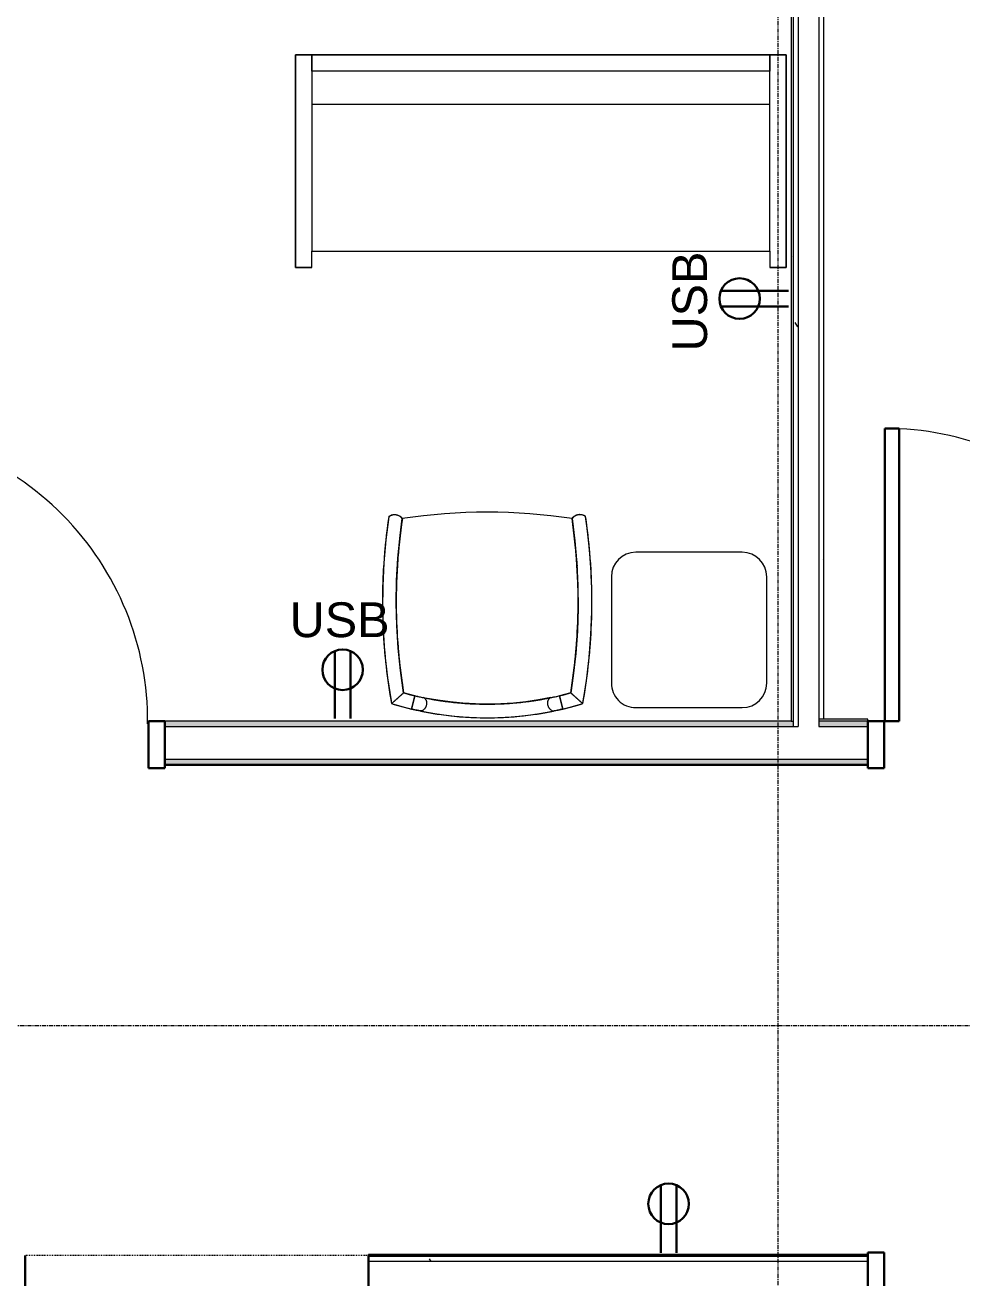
# Model space of a CAD drawing. Header units: inches. Extents: x -610 to 219, y 1022 to 1725.
# Drawn here: x -188.5 to -73.9, y 1433.2 to 1586.4 of the extents above; entities that cross this region are included whole.
import ezdxf

# ---------------------------------------------------------------- set-up
doc = ezdxf.new("R2010")
doc.units = ezdxf.units.IN
doc.header["$MEASUREMENT"] = 0
doc.linetypes.add('Grid Line 1_2_', pattern=[0.875, 0.5, -0.125, 0.125, -0.125])
doc.linetypes.add('Overhead', pattern=[0.15625, 0.09375, -0.0625])
for name, color, linetype, lineweight in [('A-ANNO-NOTE', 131, 'Continuous', 9), ('A-DETL-GENF', 92, 'Overhead', 9), ('A-DETL-MEDM', 33, 'Continuous', 30), ('A-DOOR', 31, 'Continuous', 18), ('A-DOOR-FRAM', 31, 'Continuous', 30), ('A-WALL', 113, 'Continuous', 18), ('A-WALL-PATT', 111, 'Continuous', 18), ('I-FURN', 30, 'Continuous', 9), ('I-WALL', 2, 'Continuous', 18), ('S-GRID', 1, 'Continuous', 9)]:
    doc.layers.add(name, color=color, linetype=linetype, lineweight=lineweight)
doc.styles.add('Swis721 Lt BT', font='swissl.ttf', dxfattribs={"height": 4.257319})
pattern_1 = [(0, (0, 0), (15.36, 3.84), [0.634, -10.886, 0.634, -10.886, -61.44]), (0, (0, 0), (15.36, 3.84), [-23.04, 0.634, -22.406, 0.634, -10.886, -26.88]), (0, (0, 0), (15.36, 3.84), [-57.6, 0.634, -7.046, 0.634, -18.566]), (120, (5.76, 1.92), (-11.0055376, 11.38215), [0.634, -10.886, 0.634, -10.886, -61.44]), (120, (5.76, 1.92), (-11.0055376, 11.38215), [-23.04, 0.634, -22.406, 0.634, -10.886, -26.88]), (120, (5.76, 1.92), (-11.0055376, 11.38215), [-57.6, 0.634, -7.046, 0.634, -18.566]), (240, (7.68, 9.6), (-4.3544624, -15.22215), [0.634, -10.886, 0.634, -10.886, -61.44]), (240, (7.68, 9.6), (-4.3544624, -15.22215), [-23.04, 0.634, -22.406, 0.634, -10.886, -26.88]), (240, (7.68, 9.6), (-4.3544624, -15.22215), [-57.6, 0.634, -7.046, 0.634, -18.566])]

# ---------------------------------------------------------------- blocks, each defined once
blk = doc.blocks.new('Single Flush - OTJ_SOLIDFLUSH_ALUM-4815210-FIRST FLOOR POWER _ SIGNAL')
at = {"layer": 'A-DOOR', "lineweight": 30}
for p, q in [((16.15625, -2.6875), (17.90625, -2.6875)), ((16.15625, -38.5), (16.15625, -2.6875)), ((17.90625, -2.6875), (17.90625, -38.5)), ((17.90625, -38.5), (16.15625, -38.5))]:
    blk.add_line(p, q, dxfattribs=at)
at = {"layer": 'A-DOOR', "lineweight": 9}
blk.add_arc((17.90625, -2.6875), 35.8125, 179.5, 270, dxfattribs=at)
at = {"layer": 'A-DOOR-FRAM'}
for p, q in [((-20, 3.0625), (-20, -2.6875)), ((-20, 3.0625), (-18, 3.0625)), ((-18, 3.0625), (-18, -2.6875)), ((18.000004, 3.0625), (18.000004, -2.6875)), ((18.000004, 3.0625), (20.000004, 3.0625)), ((20.000004, 3.0625), (20.000004, -2.6875)), ((-20, -2.6875), (-18, -2.6875)), ((18.000004, -2.6875), (20.000004, -2.6875))]:
    blk.add_line(p, q, dxfattribs=at)
blk = doc.blocks.new('Door-Opening - 42_ x 80_-4757037-FIRST FLOOR POWER _ SIGNAL')
at = {"layer": 'A-DETL-GENF'}
for p, q in [((20.68, 2.69), (-21.32, 2.69)), ((-21.32, -2.69), (20.68, -2.69))]:
    blk.add_line(p, q, dxfattribs=at)
at = {"layer": 'A-DETL-MEDM'}
for p, q in [((-21.32, 2.69), (-21.32, -2.69)), ((20.68, -2.69), (20.68, 2.69))]:
    blk.add_line(p, q, dxfattribs=at)
blk = doc.blocks.new('Single Flush - OTJ_SOLIDFLUSH_ALUM-4815211-FIRST FLOOR POWER _ SIGNAL')
at = {"layer": 'A-DOOR', "lineweight": 30}
for p, q in [((16.15625, 38.5), (16.15625, 2.6875)), ((17.90625, 38.5), (16.15625, 38.5)), ((17.90625, 2.6875), (17.90625, 38.5)), ((16.15625, 2.6875), (17.90625, 2.6875))]:
    blk.add_line(p, q, dxfattribs=at)
at = {"layer": 'A-DOOR', "lineweight": 9}
blk.add_arc((17.90625, 2.6875), 35.8125, 90, 180.5, dxfattribs=at)
at = {"layer": 'A-DOOR-FRAM'}
for p, q in [((-20, -3.0625), (-20, 2.6875)), ((-20, 2.6875), (-18, 2.6875)), ((-18, -3.0625), (-18, 2.6875)), ((18.000004, -3.0625), (18.000004, 2.6875)), ((18.000004, 2.6875), (20.000004, 2.6875)), ((20.000004, -3.0625), (20.000004, 2.6875)), ((-20, -3.0625), (-18, -3.0625)), ((18.000004, -3.0625), (20.000004, -3.0625))]:
    blk.add_line(p, q, dxfattribs=at)
blk = doc.blocks.new('Bernhardt_Design-Table-Occasional-Accent-_A19-A42_ - A19-4589597-FIRST FLOOR POWER _ SIGNAL')
at = {"layer": 'I-FURN'}
for p, q in [((6.5, 9.5), (-6.51, 9.5)), ((-9.5, 6.51), (-9.5, -6.5)), ((9.5, -6.5), (9.5, 6.5)), ((-6.5, -9.5), (6.5, -9.5))]:
    blk.add_line(p, q, dxfattribs=at)
for centre, radius, start, end in [((-6.51, 6.51), 2.99, 90, 180), ((6.5, 6.5), 3, 360, 90), ((-6.5, -6.5), 3, 180, 270), ((6.5, -6.5), 3, 270, 360)]:
    blk.add_arc(centre, radius, start, end, dxfattribs=at)
blk = doc.blocks.new('Sofa - 5_ 0_-4589588-FIRST FLOOR POWER _ SIGNAL')
at = {"layer": 'I-FURN'}
for p, q in [((32.77, 18.75), (-27.23, 18.75)), ((-27.23, 18.75), (-27.23, -7.25)), ((-27.23, -7.25), (-27.23, 18.75)), ((-27.23, 18.75), (-25.23, 18.75)), ((-25.23, 18.75), (-25.23, -5.2)), ((-25.23, 16.75), (-25.23, 18.75)), ((-25.23, 18.75), (30.77, 18.75)), ((30.77, -5.2), (30.77, 18.75)), ((30.77, 18.75), (32.77, 18.75)), ((30.77, 18.75), (30.77, 16.75)), ((32.77, -7.25), (32.77, 18.75)), ((32.77, 18.75), (32.77, -7.25)), ((30.77, 16.75), (-25.23, 16.75)), ((-25.23, 12.75), (30.77, 12.75)), ((-25.23, -7.25), (-25.23, -5.25)), ((-25.23, -5.25), (30.77, -5.25)), ((30.77, -5.25), (30.77, -7.25)), ((-27.23, -7.25), (-25.23, -7.25)), ((-25.23, -7.25), (-27.23, -7.25)), ((30.77, -7.25), (32.77, -7.25)), ((32.77, -7.25), (30.77, -7.25))]:
    blk.add_line(p, q, dxfattribs=at)
blk = doc.blocks.new('F-Chairs1 - Side 05 2-V8-FIRST FLOOR POWER _ SIGNAL')
at = {"layer": 'I-FURN'}
for p, q in [((-9.2, -1.06), (-9.24, -1.07)), ((-9.24, -1.07), (-8.86, -2.7)), ((-8.86, -2.7), (-9.24, -1.07)), ((-8.86, -2.7), (-9.24, -1.07)), ((-9.24, -1.07), (-9.05, -1.89)), ((-8.15, -0.83), (-8.18, -0.84)), ((8.18, -0.84), (8.15, -0.83)), ((9.24, -1.07), (8.86, -2.68)), ((8.86, -2.68), (9.24, -1.07)), ((9.24, -1.07), (8.86, -2.7)), ((9.05, -1.89), (9.24, -1.07)), ((9.24, -1.07), (9.2, -1.06)), ((-10.22, -3.05), (-8.86, -2.7)), ((-9.05, -1.89), (-8.86, -2.7)), ((-5.85, -2.12), (-5.8, -2.11)), ((5.8, -2.11), (5.85, -2.12)), ((8.86, -2.7), (9.05, -1.89)), ((8.86, -2.7), (10.22, -3.05)), ((-11.13, -13.7), (-11.13, -13.64)), ((-11.13, -13.77), (-11.13, -13.7)), ((-10.99, -18.67), (-11, -18.56)), ((-10.98, -18.74), (-10.99, -18.67)), ((-10.98, -18.74), (-10.98, -18.85)), ((-10.98, -18.85), (-10.98, -18.74)), ((-10.95, -19.16), (-10.96, -19.04))]:
    blk.add_line(p, q, dxfattribs=at)
at = {"layer": 'I-FURN', "flags": 128}
for points in [[(-9.24, -1.07), (-10.8, -1.47), (-11.7, -1.73)], [(8.18, -0.84), (6.59, -0.54), (4.99, -0.31), (3.39, -0.14), (1.78, -0.04), (0.17, 0), (-1.45, -0.03), (-3.06, -0.12), (-4.66, -0.27), (-6.26, -0.49), (-7.85, -0.77), (-8.18, -0.84)], [(11.7, -1.73), (10.14, -1.3), (9.24, -1.07)], [(-11.7, -1.73), (-12.14, -4.52), (-12.47, -7.33), (-12.69, -10.14), (-12.8, -12.96), (-12.79, -15.79), (-12.67, -18.61), (-12.44, -21.42), (-12.09, -24.23), (-12.04, -24.6)], [(-10.38, -24.36), (-10.73, -21.62), (-10.97, -18.88), (-11.11, -16.12), (-11.13, -13.37), (-11.04, -10.61), (-10.84, -7.86), (-10.53, -5.12), (-10.22, -3.05)], [(-7.79, -2.47), (-6.27, -2.19), (-4.74, -1.97), (-3.2, -1.81), (-1.66, -1.71), (-0.12, -1.67), (1.43, -1.7), (2.97, -1.79), (4.51, -1.94), (6.05, -2.15), (7.57, -2.42), (7.79, -2.47)], [(10.22, -3.05), (10.62, -5.78), (10.9, -8.52), (11.07, -11.27), (11.13, -14.03), (11.08, -16.79), (10.93, -19.54), (10.66, -22.28), (10.38, -24.36)], [(12.04, -24.58), (12.4, -21.78), (12.65, -18.96), (12.78, -16.14), (12.8, -13.32), (12.71, -10.5), (12.5, -7.68), (12.19, -4.87), (11.76, -2.08), (11.7, -1.73)], [(-11.16, -24.83), (-10.97, -24.78), (-10.8, -24.71), (-10.65, -24.62), (-10.54, -24.53), (-10.45, -24.45), (-10.4, -24.38), (-10.38, -24.36)], [(10.38, -24.36), (10.4, -24.38), (10.45, -24.45), (10.54, -24.53), (10.66, -24.62), (10.8, -24.7), (10.97, -24.77), (11.16, -24.81)], [(-12.04, -24.6), (-12.01, -24.62), (-11.94, -24.67), (-11.83, -24.73), (-11.7, -24.78), (-11.53, -24.82), (-11.35, -24.84), (-11.16, -24.83)], [(11.16, -24.81), (11.35, -24.82), (11.54, -24.8), (11.7, -24.76), (11.84, -24.71), (11.94, -24.65), (12.01, -24.6), (12.04, -24.58)]]:
    blk.add_lwpolyline(points, dxfattribs=at)
at = {"layer": 'I-FURN'}
for centre, radius, start, end in [((0, -40.33), 40.33, 73.1446, 106.8554), ((0, -40.33), 40.33, 103.2455, 106.8554), ((0, -40.33), 40.33, 102.9888, 103.1789), ((0, -40.33), 40.33, 102.6775, 102.9879), ((0, -40.33), 40.33, 102.2487, 102.6744), ((0, -40.33), 40.33, 101.7066, 102.2419), ((0, -40.33), 40.33, 99.091, 101.6338), ((0, -40.33), 40.33, 97.5768, 99.091), ((0, -40.33), 40.33, 93.7415, 97.5768), ((0, -40.33), 40.33, 92.5043, 93.7415), ((0, -40.33), 40.33, 87.5081, 92.4919), ((0, -40.33), 40.33, 86.2585, 87.4668), ((0, -40.33), 40.33, 82.4232, 86.2585), ((0, -40.33), 40.33, 80.909, 82.4232), ((0, -40.33), 40.33, 78.3662, 80.909), ((0, -40.33), 40.33, 77.7581, 78.2934), ((0, -40.33), 40.33, 77.3256, 77.7513), ((0, -40.33), 40.33, 77.0121, 77.3225), ((0, -40.33), 40.33, 76.8211, 77.0112), ((0, -40.33), 40.33, 73.1446, 76.7545), ((57.8, -14.21), 70.61, 169.8244, 179.004), ((57.8, -14.21), 70.61, 169.8244, 173.5531), ((57.8, -14.21), 68.93, 170.6856, 178.9494), ((57.8, -14.21), 68.93, 170.6856, 174.9808), ((57.8, -14.21), 68.93, 170.6856, 174.8175), ((57.8, -14.21), 68.93, 170.6856, 174.7989), ((0, -40.33), 38.66, 74.6661, 105.3339), ((0, -40.33), 38.66, 100.1122, 105.3339), ((0, -40.33), 38.66, 100.1122, 105.3339), ((0, -40.33), 38.66, 103.2455, 105.3339), ((0, -40.33), 38.66, 100.7167, 103.2455), ((0, -40.33), 38.66, 99.3286, 100.7167), ((0, -40.33), 38.66, 99.4907, 100.1122), ((0, -40.33), 38.66, 99.4907, 100.1122), ((0, -40.33), 38.66, 99.326, 99.4907), ((0, -40.33), 38.66, 99.326, 99.4907), ((0, -40.33), 38.66, 98.7102, 99.3286), ((0, -40.33), 38.66, 98.9724, 99.326), ((0, -40.33), 38.66, 98.9724, 99.326), ((0, -40.33), 38.66, 98.5216, 98.9724), ((0, -40.33), 38.66, 98.5216, 98.9724), ((0, -40.33), 38.66, 98.3082, 98.6332), ((0, -40.33), 38.66, 98.3481, 98.5216), ((0, -40.33), 38.66, 98.3481, 98.5216), ((0, -40.33), 38.66, 94.045, 98.3481), ((0, -40.33), 38.66, 94.045, 98.3481), ((0, -40.33), 38.66, 97.6738, 98.3082), ((0, -40.33), 38.66, 97.5013, 97.6738), ((0, -40.33), 38.66, 97.1974, 97.5013), ((0, -40.33), 38.66, 94.2867, 97.1974), ((0, -40.33), 38.66, 93.7315, 94.2867), ((0, -40.33), 38.66, 92.7549, 94.045), ((0, -40.33), 38.66, 92.7549, 94.045), ((0, -40.33), 38.66, 93.0972, 93.7315), ((0, -40.33), 38.66, 92.8747, 93.0839), ((0, -40.33), 38.66, 92.4986, 92.8747), ((0, -40.33), 38.66, 87.2451, 92.7549), ((0, -40.33), 38.66, 87.2451, 92.7549), ((0, -40.33), 38.66, 87.5014, 92.4986), ((0, -40.33), 38.66, 87.1253, 87.5014), ((0, -40.33), 38.66, 85.955, 87.2451), ((0, -40.33), 38.66, 85.955, 87.2451), ((0, -40.33), 38.66, 86.9161, 87.1253), ((0, -40.33), 38.66, 86.2685, 86.9028), ((0, -40.33), 38.66, 85.7133, 86.2685), ((0, -40.33), 38.66, 81.6519, 85.955), ((0, -40.33), 38.66, 81.6519, 85.955), ((0, -40.33), 38.66, 82.8026, 85.7133), ((0, -40.33), 38.66, 82.4987, 82.8026), ((0, -40.33), 38.66, 82.3262, 82.4987), ((0, -40.33), 38.66, 81.6918, 82.3262), ((0, -40.33), 38.66, 81.3668, 81.6918), ((0, -40.33), 38.66, 81.4784, 81.6519), ((0, -40.33), 38.66, 81.4784, 81.6519), ((0, -40.33), 38.66, 81.0276, 81.4784), ((0, -40.33), 38.66, 81.0276, 81.4784), ((0, -40.33), 38.66, 80.6714, 81.2898), ((0, -40.33), 38.66, 80.674, 81.0276), ((0, -40.33), 38.66, 80.674, 81.0276), ((0, -40.33), 38.66, 80.5093, 80.674), ((0, -40.33), 38.66, 80.5093, 80.674), ((0, -40.33), 38.66, 79.2833, 80.6714), ((0, -40.33), 38.66, 79.8878, 80.5093), ((0, -40.33), 38.66, 79.8878, 80.5093), ((0, -40.33), 38.66, 74.6661, 79.8878), ((0, -40.33), 38.66, 74.6661, 79.8878), ((0, -40.33), 38.66, 76.7545, 79.2833), ((0, -40.33), 38.66, 74.6661, 76.7545), ((-57.8, -14.21), 68.93, 1.0506, 9.3144), ((-57.8, -14.21), 68.93, 5.0192, 9.3144), ((-57.8, -14.21), 68.93, 5.0192, 9.3144), ((-57.8, -14.21), 68.93, 5.2009, 9.3144), ((-57.8, -14.21), 70.61, 0.996, 10.1756), ((-57.8, -14.21), 70.61, 6.451, 10.1756), ((57.8, -14.21), 70.61, 173.5533, 177.2819), ((-57.8, -14.21), 70.61, 2.7263, 6.4509), ((57.8, -14.21), 68.93, 174.9808, 176.404), ((57.8, -14.21), 68.93, 174.9808, 176.404), ((57.8, -14.21), 68.93, 175.1315, 176.4042), ((57.8, -14.21), 68.93, 174.9804, 175.1311), ((57.8, -14.21), 68.93, 174.8069, 174.9804), ((57.8, -14.21), 68.93, 174.8175, 174.9808), ((-57.8, -14.21), 68.93, 5.0195, 5.1929), ((-57.8, -14.21), 68.93, 3.596, 5.0192), ((-57.8, -14.21), 68.93, 3.596, 5.0192), ((-57.8, -14.21), 68.93, 4.8687, 5.0195), ((-57.8, -14.21), 68.93, 3.5957, 4.8685), ((57.8, -14.21), 68.93, 176.4042, 178.9205), ((57.8, -14.21), 68.93, 176.404, 177.4197), ((57.8, -14.21), 68.93, 176.404, 177.4197), ((-57.8, -14.21), 68.93, 1.0506, 3.596), ((-57.8, -14.21), 68.93, 1.0506, 3.596), ((-57.8, -14.21), 68.93, 0.7494, 3.5957), ((57.8, -14.21), 70.61, 177.2823, 181.0108), ((57.8, -14.21), 68.93, 177.4224, 178.9494), ((57.8, -14.21), 68.93, 177.4224, 178.9494), ((-57.8, -14.21), 70.61, 359.0016, 2.7262), ((57.8, -14.21), 70.61, 179.004, 188.4692), ((57.8, -14.21), 68.93, 178.9295, 179.2504), ((57.8, -14.21), 68.93, 178.9494, 188.4692), ((57.8, -14.21), 68.93, 178.9494, 179.2513), ((57.8, -14.21), 68.93, 178.9494, 179.2513), ((57.8, -14.21), 68.93, 179.2504, 179.5232), ((57.8, -14.21), 68.93, 179.2513, 182.3319), ((57.8, -14.21), 68.93, 179.2513, 182.3319), ((57.8, -14.21), 68.93, 179.6373, 182.3298), ((-57.8, -14.21), 68.93, 351.5308, 1.0506), ((-57.8, -14.21), 68.93, 357.6681, 0.7487), ((-57.8, -14.21), 68.93, 357.6681, 0.7487), ((-57.8, -14.21), 68.93, 357.6685, 0.4226), ((-57.8, -14.21), 68.93, 0.7487, 1.0506), ((-57.8, -14.21), 68.93, 0.7487, 1.0506), ((-57.8, -14.21), 68.93, 0.4229, 0.7494), ((-57.8, -14.21), 70.61, 351.5308, 0.996), ((57.8, -14.21), 70.61, 181.0112, 184.7396), ((-57.8, -14.21), 70.61, 355.2768, 359.0014), ((57.8, -14.21), 68.93, 182.3319, 183.5056), ((57.8, -14.21), 68.93, 182.3319, 183.5056), ((57.8, -14.21), 68.93, 182.3298, 183.7157), ((-57.8, -14.21), 68.93, 356.2988, 357.6681), ((-57.8, -14.21), 68.93, 356.2988, 357.6681), ((-57.8, -14.21), 68.93, 356.2837, 357.6685), ((57.8, -14.21), 68.93, 183.5056, 183.6189), ((57.8, -14.21), 68.93, 183.5056, 183.6189), ((57.8, -14.21), 68.93, 183.6189, 183.7732), ((57.8, -14.21), 68.93, 183.7294, 183.8488), ((57.8, -14.21), 68.93, 183.8599, 184.0224), ((57.8, -14.21), 68.93, 183.8678, 188.4692), ((57.8, -14.21), 68.93, 183.8678, 188.4692), ((57.8, -14.21), 68.93, 184.1225, 188.4692), ((-57.8, -14.21), 68.93, 351.5308, 356.1393), ((-57.8, -14.21), 68.93, 351.5308, 356.1393), ((-57.8, -14.21), 68.93, 351.5308, 355.9767), ((-57.8, -14.21), 68.93, 355.977, 356.1397), ((-57.8, -14.21), 68.93, 356.1393, 356.2701), ((-57.8, -14.21), 68.93, 356.1393, 356.2701), ((-57.8, -14.21), 68.93, 356.1397, 356.27), ((57.8, -14.21), 70.61, 184.7402, 188.4692), ((-57.8, -14.21), 70.61, 351.5519, 355.2767), ((-11.33, -23.66), 1.18, 233.3697, 323.5686), ((-11.33, -23.66), 1.18, 312.2261, 318.2459), ((-11.33, -23.66), 1.18, 318.2731, 322.1778), ((0, 44.54), 69.68, 261.4321, 278.5679), ((0, 44.54), 69.68, 261.4321, 278.5679), ((0, 44.54), 69.68, 261.4321, 278.5679), ((11.32, -23.64), 1.18, 217.315, 307.5275), ((11.32, -23.64), 1.18, 218.686, 222.5394), ((11.32, -23.64), 1.18, 222.5594, 228.5146), ((-11.33, -23.66), 1.18, 233.3697, 234.7768), ((-11.33, -23.66), 1.18, 234.7785, 238.7139), ((-11.33, -23.66), 1.18, 238.7254, 244.7579), ((-11.33, -23.66), 1.18, 247.1977, 251.8348), ((-11.33, -23.66), 1.18, 251.8533, 258.0639), ((-11.33, -23.66), 1.18, 260.1391, 269.0508), ((-11.33, -23.66), 1.18, 269.0663, 270.8648), ((-11.33, -23.66), 1.18, 270.8648, 274.0857), ((-11.33, -23.66), 1.18, 274.0857, 278.5053), ((-11.33, -23.66), 1.18, 278.5281, 282.8621), ((-11.33, -23.66), 1.18, 282.8621, 286.0992), ((-11.33, -23.66), 1.18, 286.0992, 287.961), ((-11.33, -23.66), 1.18, 287.9708, 296.8626), ((-11.33, -23.66), 1.18, 298.8314, 305.142), ((-11.33, -23.66), 1.18, 305.1714, 309.7365), ((11.32, -23.64), 1.18, 231.1729, 235.5436), ((11.32, -23.64), 1.18, 235.5675, 243.09), ((11.32, -23.64), 1.18, 243.8054, 252.6809), ((11.32, -23.64), 1.18, 252.6938, 254.7147), ((11.32, -23.64), 1.18, 254.7147, 257.9769), ((11.32, -23.64), 1.18, 257.9769, 262.1084), ((11.32, -23.64), 1.18, 262.1374, 266.8039), ((11.32, -23.64), 1.18, 266.8039, 269.94), ((11.32, -23.64), 1.18, 269.94, 271.5902), ((11.32, -23.64), 1.18, 271.6054, 280.5473), ((11.32, -23.64), 1.18, 281.7525, 282.9504), ((11.32, -23.64), 1.18, 282.9504, 288.8662), ((11.32, -23.64), 1.18, 288.8814, 293.7319), ((11.32, -23.64), 1.18, 295.9932, 302.0949), ((11.32, -23.64), 1.18, 302.1077, 306.0955), ((11.32, -23.64), 1.18, 306.0966, 307.5275)]:
    blk.add_arc(centre, radius, start, end, dxfattribs=at)
for points, knots in [([(-9.24, -1.07), (-9.24, -1.07), (-9.21, -1.07), (-9.06, -1.03), (-8.74, -0.96), (-8.39, -0.88), (-8.18, -0.84)], [0, 0, 0, 0, 0.2, 0.4, 0.7, 1, 1, 1, 1]), ([(-8.18, -0.84), (-8.11, -0.82), (-8, -0.84), (-7.86, -0.91), (-7.79, -0.97), (-7.73, -1.02), (-7.68, -1.07), (-7.64, -1.12), (-7.61, -1.16), (-7.57, -1.23), (-7.52, -1.31), (-7.48, -1.4), (-7.45, -1.49), (-7.43, -1.59), (-7.41, -1.69), (-7.41, -1.77), (-7.41, -1.85), (-7.42, -1.92), (-7.43, -1.99), (-7.44, -2.06), (-7.47, -2.12), (-7.49, -2.18), (-7.52, -2.25), (-7.57, -2.32), (-7.67, -2.42), (-7.74, -2.46), (-7.79, -2.47)], [-1, -1, -1, -1, -0.861111, -0.791667, -0.756944, -0.722222, -0.6875, -0.670139, -0.652778, -0.618056, -0.583333, -0.548611, -0.513889, -0.479167, -0.444444, -0.416667, -0.388889, -0.361111, -0.333333, -0.305556, -0.277778, -0.25, -0.222222, -0.166667, -0.111111, 0, 0, 0, 0]), ([(7.79, -2.47), (7.73, -2.45), (7.63, -2.4), (7.54, -2.28), (7.5, -2.19), (7.46, -2.12), (7.44, -2.05), (7.43, -2), (7.42, -1.94), (7.41, -1.86), (7.41, -1.77), (7.42, -1.67), (7.43, -1.57), (7.46, -1.47), (7.49, -1.39), (7.52, -1.31), (7.56, -1.24), (7.6, -1.18), (7.64, -1.12), (7.68, -1.07), (7.73, -1.02), (7.77, -0.98), (7.84, -0.93), (7.91, -0.88), (8.04, -0.83), (8.12, -0.83), (8.18, -0.84)], [-1, -1, -1, -1, -0.861111, -0.791667, -0.756944, -0.722222, -0.6875, -0.670139, -0.652778, -0.618056, -0.583333, -0.548611, -0.513889, -0.479167, -0.444444, -0.416667, -0.388889, -0.361111, -0.333333, -0.305556, -0.277778, -0.25, -0.222222, -0.166667, -0.111111, 0, 0, 0, 0]), ([(8.18, -0.84), (8.32, -0.87), (8.57, -0.92), (8.91, -1), (9.17, -1.06), (9.24, -1.07), (9.24, -1.07)], [0, 0, 0, 0, 0.2, 0.4, 0.7, 1, 1, 1, 1]), ([(-11.7, -1.73), (-11.7, -1.73), (-11.69, -1.74), (-11.65, -1.77), (-11.62, -1.8), (-11.58, -1.83), (-11.55, -1.87), (-11.51, -1.9), (-11.48, -1.92), (-11.45, -1.95), (-11.41, -1.99), (-11.36, -2.03), (-11.31, -2.08), (-11.25, -2.13), (-11.19, -2.18), (-11.14, -2.23), (-11.08, -2.28), (-11.02, -2.34), (-10.96, -2.39), (-10.9, -2.44), (-10.84, -2.5), (-10.78, -2.55), (-10.72, -2.6), (-10.67, -2.65), (-10.61, -2.7), (-10.56, -2.75), (-10.51, -2.79), (-10.46, -2.84), (-10.42, -2.88), (-10.37, -2.91), (-10.34, -2.95), (-10.3, -2.98), (-10.28, -3), (-10.25, -3.02), (-10.23, -3.04), (-10.22, -3.05), (-10.22, -3.05)], [-1, -1, -1, -1, -0.944444, -0.888889, -0.861111, -0.833333, -0.805556, -0.777778, -0.763889, -0.75, -0.722222, -0.694444, -0.666667, -0.638889, -0.611111, -0.583333, -0.555556, -0.527778, -0.5, -0.472222, -0.444444, -0.416667, -0.388889, -0.361111, -0.333333, -0.305556, -0.277778, -0.25, -0.222222, -0.194444, -0.166667, -0.138889, -0.111111, -0.083333, -0.055556, 0, 0, 0, 0]), ([(-7.79, -2.47), (-7.93, -2.5), (-8.18, -2.55), (-8.53, -2.63), (-8.79, -2.69), (-8.86, -2.7), (-8.86, -2.7)], [0, 0, 0, 0, 0.2, 0.4, 0.7, 1, 1, 1, 1]), ([(8.86, -2.7), (8.86, -2.7), (8.83, -2.69), (8.67, -2.66), (8.36, -2.59), (8, -2.51), (7.79, -2.47)], [0, 0, 0, 0, 0.2, 0.4, 0.7, 1, 1, 1, 1]), ([(10.22, -3.05), (10.22, -3.05), (10.23, -3.04), (10.25, -3.02), (10.28, -3), (10.3, -2.98), (10.34, -2.95), (10.37, -2.91), (10.41, -2.88), (10.44, -2.86), (10.47, -2.83), (10.51, -2.79), (10.56, -2.75), (10.61, -2.7), (10.67, -2.65), (10.72, -2.6), (10.78, -2.55), (10.84, -2.5), (10.9, -2.44), (10.96, -2.39), (11.02, -2.34), (11.08, -2.28), (11.14, -2.23), (11.19, -2.18), (11.25, -2.13), (11.31, -2.08), (11.36, -2.03), (11.41, -1.99), (11.46, -1.94), (11.5, -1.9), (11.55, -1.87), (11.58, -1.83), (11.62, -1.8), (11.65, -1.77), (11.69, -1.74), (11.7, -1.73), (11.7, -1.73)], [-1, -1, -1, -1, -0.944444, -0.916667, -0.888889, -0.861111, -0.833333, -0.805556, -0.777778, -0.763889, -0.75, -0.722222, -0.694444, -0.666667, -0.638889, -0.611111, -0.583333, -0.555556, -0.527778, -0.5, -0.472222, -0.444444, -0.416667, -0.388889, -0.361111, -0.333333, -0.305556, -0.277778, -0.25, -0.222222, -0.194444, -0.166667, -0.138889, -0.111111, -0.055556, 0, 0, 0, 0])]:
    blk.add_open_spline(points, degree=3, knots=knots, dxfattribs=at)

msp = doc.modelspace()

# ---------------------------------------------------------------- hatches: boundary and pattern name
at = {"layer": 'A-WALL-PATT', "lineweight": 9}
h = msp.add_hatch(dxfattribs=at)
h.set_pattern_fill('FP_1', color=256, style=0, pattern_type=2)
h.set_pattern_definition(pattern_1)
h.paths.add_polyline_path([(-94.56, 1500.6), (-93.94, 1500.6), (-93.94, 1643.54), (-94.56, 1643.54), (-94.56, 1501.22)], flags=0)
h = msp.add_hatch(dxfattribs=at)
h.set_pattern_fill('FP_1', color=256, style=0, pattern_type=2)
h.set_pattern_definition(pattern_1)
h.paths.add_polyline_path([(-90.81, 1501.47), (-90.81, 1643.54), (-91.44, 1643.54), (-91.44, 1501.47)], flags=0)
h = msp.add_hatch(dxfattribs=at)
h.set_pattern_fill('FP_1', color=256, style=0, pattern_type=2)
h.set_pattern_definition(pattern_1)
h.paths.add_polyline_path([(33.19, 1500.6), (33.19, 1501.22), (-45.44, 1501.22), (-45.44, 1500.6), (23.85, 1500.6)], flags=0)
h.paths.add_polyline_path([(-88.75, 1500.6), (-85.44, 1500.6), (-85.44, 1501.22), (-91.44, 1501.22), (-91.44, 1500.6)], flags=0)
h.paths.add_polyline_path([(-94.56, 1500.6), (-94.56, 1501.22), (-171.44, 1501.22), (-171.44, 1500.6), (-111.27, 1500.6)], flags=0)
h.paths.add_polyline_path([(-219.06, 1500.6), (-219.06, 1501.22), (-222.44, 1501.22), (-222.44, 1500.6)], flags=0)
h.paths.add_polyline_path([(-215.94, 1500.6), (-211.44, 1500.6), (-211.44, 1501.22), (-215.94, 1501.22)], flags=0)
h.paths.add_polyline_path([(-280.16, 1500.6), (-262.44, 1500.6), (-262.44, 1501.22), (-340.56, 1501.22), (-340.56, 1500.6), (-285.78, 1500.6)], flags=0)
h.paths.add_polyline_path([(-343.69, 1500.6), (-343.69, 1501.22), (-419.94, 1501.22), (-419.94, 1500.6), (-358.97, 1500.6)], flags=0)
h.paths.add_polyline_path([(-459.94, 1500.6), (-459.94, 1501.22), (-464.31, 1501.22), (-464.31, 1500.6)], flags=0)
h = msp.add_hatch(dxfattribs=at)
h.set_pattern_fill('FP_1', color=256, style=0, pattern_type=2)
h.set_pattern_definition(pattern_1)
h.paths.add_polyline_path([(-21.19, 1495.97), (34.44, 1495.97), (34.44, 1496.6), (-22.81, 1496.6), (-22.81, 1495.97)], flags=0)
h.paths.add_polyline_path([(-45.44, 1495.97), (-26.81, 1495.97), (-26.81, 1496.6), (-45.44, 1496.6)], flags=0)
h.paths.add_polyline_path([(-145.04, 1495.97), (-85.44, 1495.97), (-85.44, 1496.6), (-171.44, 1496.6), (-171.44, 1495.97), (-156.3, 1495.97)], flags=0)
h.paths.add_polyline_path([(-211.44, 1495.97), (-211.44, 1496.6), (-222.44, 1496.6), (-222.44, 1495.97)], flags=0)
h.paths.add_polyline_path([(-268.9, 1495.97), (-262.44, 1495.97), (-262.44, 1496.6), (-419.94, 1496.6), (-419.94, 1495.97), (-280.16, 1495.97)], flags=0)
h.paths.add_polyline_path([(-459.94, 1495.97), (-459.94, 1496.6), (-464.31, 1496.6), (-464.31, 1495.97)], flags=0)
h = msp.add_hatch(dxfattribs=at)
h.set_pattern_fill('FP_1', color=256, style=0, pattern_type=2)
h.set_pattern_definition(pattern_1)
h.paths.add_polyline_path([(33.19, 1435.16), (34.44, 1435.16), (34.44, 1435.79), (-22.81, 1435.79), (-22.81, 1435.16), (23.85, 1435.16)], flags=0)
h.paths.add_polyline_path([(-26.81, 1435.16), (-26.81, 1435.79), (-45.44, 1435.79), (-45.44, 1435.16)], flags=0)
h.paths.add_polyline_path([(-85.44, 1435.16), (-85.44, 1435.79), (-146.53, 1435.79), (-146.53, 1435.16), (-111.27, 1435.16)], flags=0)
h.paths.add_polyline_path([(-188.53, 1435.16), (-188.53, 1435.79), (-252.78, 1435.79), (-252.78, 1435.16), (-201.34, 1435.16)], flags=0)
h.paths.add_polyline_path([(-296.78, 1435.16), (-292.78, 1435.16), (-292.78, 1435.79), (-301.53, 1435.79), (-301.53, 1435.16), (-297.53, 1435.16)], flags=0)

# ---------------------------------------------------------------- linework, layer by layer
at = {"layer": 'A-ANNO-NOTE', "lineweight": 30}
for p, q in [((-95.14, 1553.87), (-103.4, 1553.87)), ((-95.14, 1551.96), (-103.4, 1551.96)), ((-150.64, 1501.55), (-150.64, 1509.81)), ((-148.72, 1501.55), (-148.72, 1509.81)), ((-110.77, 1436.24), (-110.77, 1444.5)), ((-108.85, 1436.24), (-108.85, 1444.5))]:
    msp.add_line(p, q, dxfattribs=at)
for centre in [(-101.12, 1552.91), (-149.68, 1507.53), (-109.81, 1442.22)]:
    msp.add_circle(centre, 2.48, dxfattribs=at)
at = {"layer": 'A-WALL'}
for p, q in [((-94.56, 1643.54), (-94.56, 1500.6)), ((-93.94, 1643.54), (-93.94, 1500.6)), ((-91.44, 1643.54), (-91.44, 1500.6)), ((-90.81, 1501.47), (-91.44, 1501.47)), ((-171.44, 1500.6), (-93.94, 1500.6)), ((-94.81, 1501.22), (-94.56, 1501.22)), ((-85.44, 1501.22), (-91.44, 1501.22)), ((-91.44, 1500.6), (-85.44, 1500.6)), ((-171.44, 1496.6), (-85.44, 1496.6)), ((-171.44, 1495.97), (-85.44, 1495.97)), ((-85.44, 1435.79), (-146.53, 1435.79)), ((-85.44, 1435.16), (-146.53, 1435.16))]:
    msp.add_line(p, q, dxfattribs=at)
at = {"layer": 'A-WALL', "lineweight": 9}
for p, q in [((-146.53, 1435.91), (-146.53, 1436.04)), ((-85.44, 1436.04), (-146.53, 1436.04)), ((-85.44, 1436.04), (-85.44, 1435.91))]:
    msp.add_line(p, q, dxfattribs=at)
at = {"layer": 'I-WALL'}
for p, q in [((-94.81, 1643.54), (-94.81, 1501.22)), ((-90.81, 1501.47), (-90.81, 1643.54)), ((-85.44, 1501.47), (-90.81, 1501.47)), ((-85.44, 1495.85), (-85.44, 1501.47)), ((-94.81, 1501.22), (-171.44, 1501.22)), ((-171.44, 1501.22), (-171.44, 1495.85)), ((-171.44, 1495.85), (-85.44, 1495.85)), ((-85.44, 1435.91), (-146.53, 1435.91)), ((-85.44, 1430.29), (-85.44, 1435.91))]:
    msp.add_line(p, q, dxfattribs=at)
at = {"layer": 'S-GRID', "linetype": 'Grid Line 1_2_'}
for p, q in [((-96.41, 1021.94), (-96.41, 1712.92)), ((-609.99, 1464.04), (207.32, 1464.04))]:
    msp.add_line(p, q, dxfattribs=at)

# ---------------------------------------------------------------- block references
at = {"layer": 'A-DOOR', "rotation": 180}
for name, p in [('Single Flush - OTJ_SOLIDFLUSH_ALUM-4815210-FIRST FLOOR POWER _ SIGNAL', (-191.44, 1498.54)), ('Single Flush - OTJ_SOLIDFLUSH_ALUM-4815210-FIRST FLOOR POWER _ SIGNAL', (-65.44, 1498.54)), ('Door-Opening - 42_ x 80_-4757037-FIRST FLOOR POWER _ SIGNAL', (-167.85, 1433.22)), ('Single Flush - OTJ_SOLIDFLUSH_ALUM-4815211-FIRST FLOOR POWER _ SIGNAL', (-65.44, 1433.22))]:
    msp.add_blockref(name, p, dxfattribs=at)
at = {"layer": 'I-FURN'}
msp.add_blockref('Sofa - 5_ 0_-4589588-FIRST FLOOR POWER _ SIGNAL', (-128.21, 1563.95), dxfattribs=at)
at = {"layer": 'I-FURN', "rotation": 180}
for name, p in [('F-Chairs1 - Side 05 2-V8-FIRST FLOOR POWER _ SIGNAL', (-132, 1501.65)), ('Bernhardt_Design-Table-Occasional-Accent-_A19-A42_ - A19-4589597-FIRST FLOOR POWER _ SIGNAL', (-107.31, 1512.4))]:
    msp.add_blockref(name, p, dxfattribs=at)

# ---------------------------------------------------------------- texts
at = {"layer": 'A-ANNO-NOTE', "insert": (-109.36, 1552.55), "char_height": 4.257, "width": 13.824, "attachment_point": 2, "rotation": 90, "line_spacing_factor": 1.00667, "style": 'Swis721 Lt BT'}
msp.add_mtext('USB', dxfattribs=at)
at = {"layer": 'A-ANNO-NOTE', "insert": (-150.05, 1515.77), "char_height": 4.257, "width": 13.824, "attachment_point": 2, "line_spacing_factor": 1.00667, "style": 'Swis721 Lt BT'}
msp.add_mtext('USB', dxfattribs=at)

doc.saveas('drawing.dxf')
